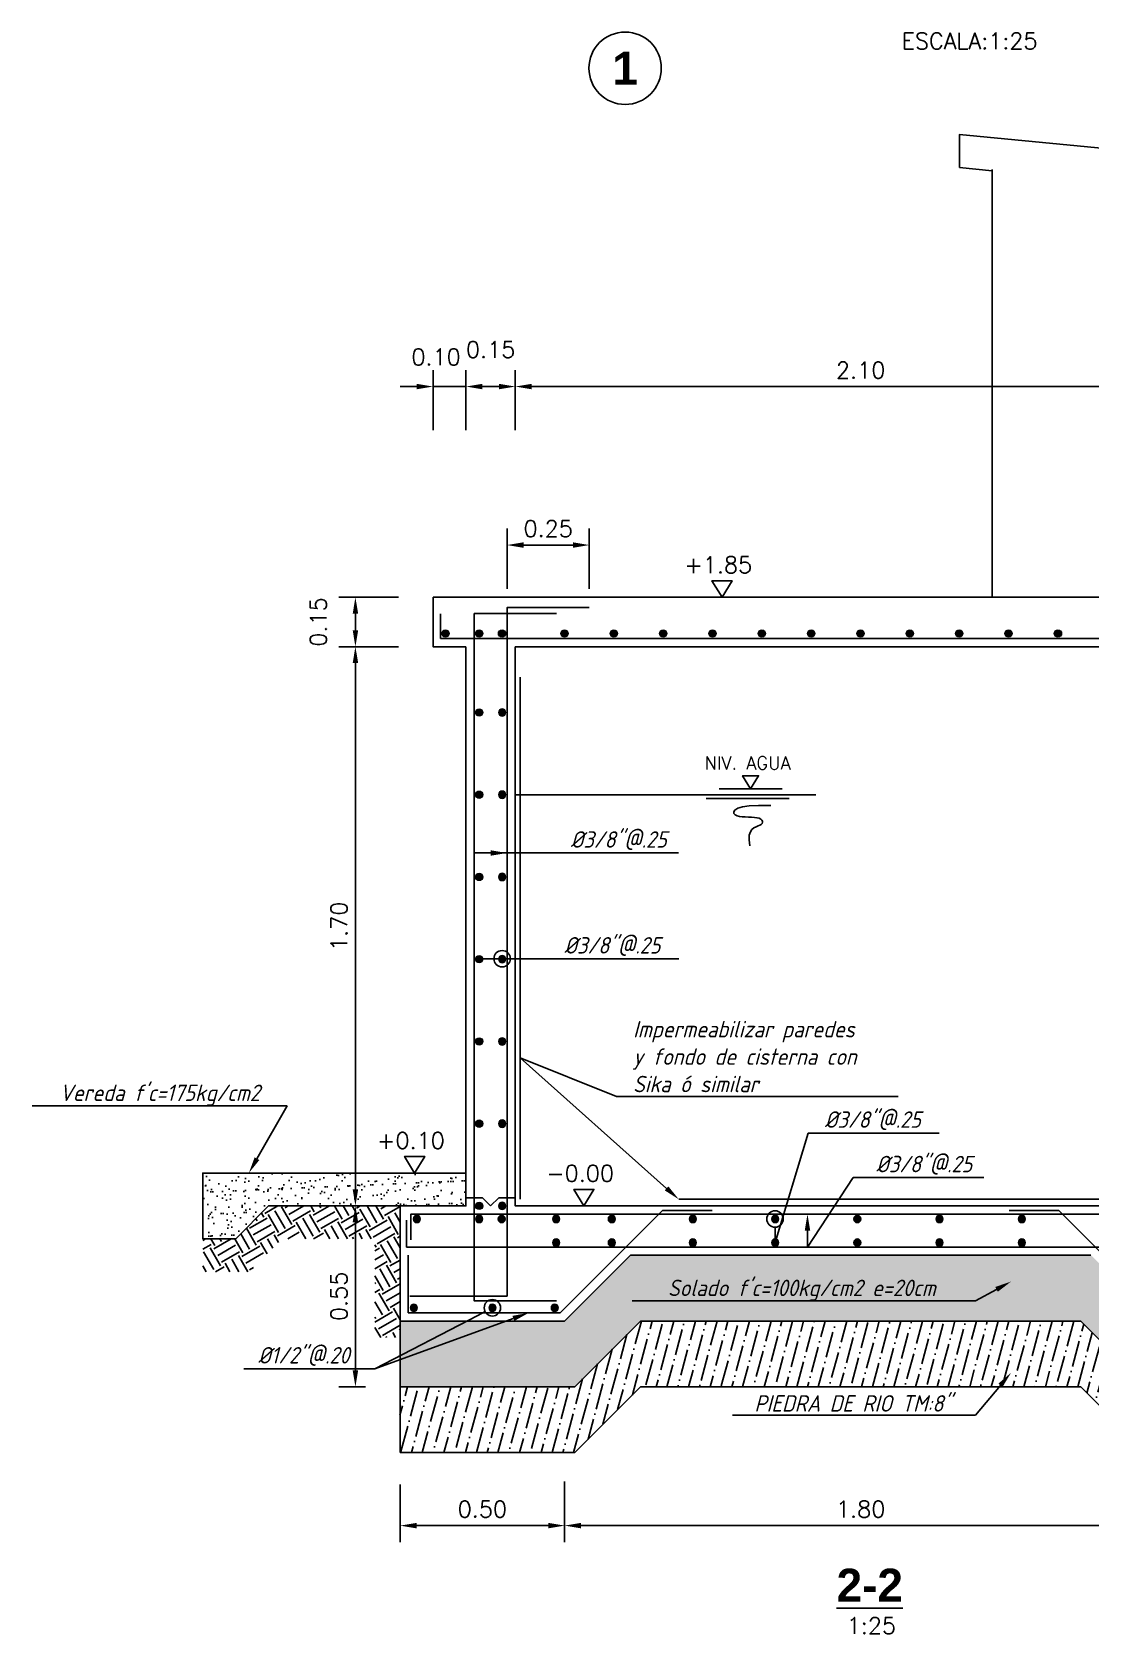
# Model space of a CAD drawing. Header units: metres. Extents: x -90 to 2507, y -28 to 972.
# Drawn here: x -86.397 to -83.178, y -12.937 to -8.067 of the extents above; entities that cross this region are included whole.
import ezdxf
from ezdxf import colors
from ezdxf.entities.mleader import LeaderData, LeaderLine
from ezdxf.enums import TextEntityAlignment as Align
from ezdxf.math import Vec2, Vec3

# ---------------------------------------------------------------- set-up
doc = ezdxf.new("R2010")
doc.units = ezdxf.units.M
doc.linetypes.add('CENTER', pattern=[50.8, 31.75, -6.35, 6.35, -6.35])
doc.linetypes.add('HIDDEN', pattern=[9.525, 6.35, -3.175])
for name, color, linetype in [('A-NIVELES', 7, 'Continuous'), ('A-PISO', 9, 'Continuous'), ('C-CASCO-01', 1, 'Continuous'), ('C-FIERRO-04', 4, 'Continuous'), ('G-achurado', 9, 'Continuous'), ('G-acotado', 8, 'Continuous'), ('G-ejes', 9, 'CENTER'), ('G-proyecciones', 2, 'HIDDEN'), ('G-textos-notas', 7, 'Continuous'), ('G-textos-titulos', 4, 'Continuous')]:
    doc.layers.add(name, color=color, linetype=linetype)
doc.layers.add('C - SECCIONES - CASCOS', color=10, linetype='Continuous', lineweight=15)
doc.layers.add('C - SECCIONES - REFUERZOS', color=8, linetype='Continuous', lineweight=20)
doc.styles.add('01COTAS', font='romans.shx')
doc.styles.add('100-TITULO', font='arialbd.ttf', dxfattribs={"height": 0.4})
doc.styles.add('25-NOTAS', font='romans.shx', dxfattribs={"height": 0.05})
doc.styles.add('25-TITULO', font='arialbd.ttf', dxfattribs={"height": 0.1})
doc.styles.add('PRISMA-TEXTOS-GENERALES', font='isocp.shx', dxfattribs={"oblique": 15})
doc.styles.add('ROMANS', font='romans.shx')
doc.dimstyles.new('DIM-25-PLANTA', dxfattribs={"dimscale": 0.025, "dimtxt": 2, "dimasz": 2, "dimexe": 2, "dimexo": 2, "dimgap": 1, "dimtad": 1, "dimzin": 1, "dimdsep": 46, "dimtxsty": '01COTAS', "dimcen": 25, "dimclrd": 256, "dimclre": 256, "dimclrt": 7, "dimadec": 0, "dimazin": 0, "dimtfac": 1, "dimtmove": 2, "dimatfit": 3, "dimfxl": 1, "dimtolj": 1, "dimtzin": 0, "dimarcsym": 0})
pattern_1 = [(82.5, (-5.412237, -3.704068), (-0.03517533, 0.032948178), [0, -0.038, 0, -0.0425, 0, -0.040625]), (52.5, (-5.41224, -3.70407), (-0.01860344, 0.081174493), [0, -0.0205, 0, -0.03425, 0, -0.013125]), (12.5, (-5.43398, -3.72581), (0.054950732, 0.05515081), [0, -0.0125, 0, -0.045, 0, -0.05875]), (2.5, (-5.43398, -3.72581), (0.037626054, 0.06865657), [0, -0.00625, 0, -0.0295, 0, -0.03375])]

# ---------------------------------------------------------------- blocks, each defined once
blk = doc.blocks.new('*D381')
at = {"layer": 'Defpoints', "color": 0, "transparency": 16777216}
for p in [(-85.4142, -11.6353), (-85.3337, -11.6353), (-85.3337, -12.1853)]:
    blk.add_point(p, dxfattribs=at)
at = {"layer": 'G-acotado', "lineweight": -2, "transparency": 16777216}
for p, q in [((-85.3837, -11.6353), (-85.4642, -11.6353)), ((-85.4142, -12.1353), (-85.4142, -11.6853)), ((-85.3837, -12.1853), (-85.4642, -12.1853))]:
    blk.add_line(p, q, dxfattribs=at)
at = {"layer": 'G-acotado', "transparency": 16777216}
for points in [[(-85.4225, -11.6853), (-85.4058, -11.6853), (-85.4142, -11.6353)], [(-85.4225, -12.1353), (-85.4058, -12.1353), (-85.4142, -12.1853)]]:
    blk.add_solid(points, dxfattribs=at)
at = {"layer": 'G-acotado', "color": 7, "transparency": 16777216, "insert": (-85.4642, -11.9103), "char_height": 0.05, "attachment_point": 5, "rotation": 90, "style": '01COTAS'}
blk.add_mtext('\\A1;0.55', dxfattribs=at)
blk = doc.blocks.new('*D382')
at = {"layer": 'Defpoints', "color": 0, "transparency": 16777216}
for p in [(-85.4142, -9.9353), (-85.2335, -9.9353), (-85.3337, -11.6353)]:
    blk.add_point(p, dxfattribs=at)
at = {"layer": 'G-acotado', "lineweight": -2, "transparency": 16777216}
for p, q in [((-85.2835, -9.9353), (-85.4642, -9.9353)), ((-85.4142, -11.5853), (-85.4142, -9.9853)), ((-85.3837, -11.6353), (-85.4642, -11.6353))]:
    blk.add_line(p, q, dxfattribs=at)
at = {"layer": 'G-acotado', "transparency": 16777216}
for points in [[(-85.4225, -9.9853), (-85.4058, -9.9853), (-85.4142, -9.9353)], [(-85.4225, -11.5853), (-85.4058, -11.5853), (-85.4142, -11.6353)]]:
    blk.add_solid(points, dxfattribs=at)
at = {"layer": 'G-acotado', "color": 7, "transparency": 16777216, "insert": (-85.4642, -10.7853), "char_height": 0.05, "attachment_point": 5, "rotation": 90, "style": '01COTAS'}
blk.add_mtext('\\A1;1.70', dxfattribs=at)
blk = doc.blocks.new('*D383')
at = {"layer": 'Defpoints', "color": 0, "transparency": 16777216}
for p in [(-85.4142, -9.7853), (-85.2335, -9.7853), (-85.2335, -9.9353)]:
    blk.add_point(p, dxfattribs=at)
at = {"layer": 'G-acotado', "lineweight": -2, "transparency": 16777216}
for p, q in [((-85.2835, -9.7853), (-85.4642, -9.7853)), ((-85.4142, -9.8853), (-85.4142, -9.8353)), ((-85.2835, -9.9353), (-85.4642, -9.9353))]:
    blk.add_line(p, q, dxfattribs=at)
at = {"layer": 'G-acotado', "transparency": 16777216}
for points in [[(-85.4225, -9.8353), (-85.4058, -9.8353), (-85.4142, -9.7853)], [(-85.4225, -9.8853), (-85.4058, -9.8853), (-85.4142, -9.9353)]]:
    blk.add_solid(points, dxfattribs=at)
at = {"layer": 'G-acotado', "color": 7, "transparency": 16777216, "insert": (-85.5267, -9.8603), "char_height": 0.05, "attachment_point": 5, "rotation": 90, "style": '01COTAS'}
blk.add_mtext('\\A1;0.15', dxfattribs=at)
blk = doc.blocks.new('PUNTO FIERRO')
at = {"layer": 'C - SECCIONES - REFUERZOS', "const_width": 0.0125}
blk.add_lwpolyline([(-0.00625, 0, 1), (0.00625, 0, 1)], format="xyb", close=True, dxfattribs=at)
at = {"layer": 'C - SECCIONES - REFUERZOS'}
blk.add_circle((0, 0), 0.0125, dxfattribs=at)
blk = doc.blocks.new('*D387')
at = {"layer": 'Defpoints', "color": 0, "transparency": 16777216}
for p in [(-84.7781, -12.4234), (-82.9781, -12.4234), (-82.9781, -12.6072)]:
    blk.add_point(p, dxfattribs=at)
at = {"layer": 'G-acotado', "lineweight": -2, "transparency": 16777216}
for p, q in [((-84.7781, -12.4734), (-84.7781, -12.6572)), ((-82.9781, -12.4734), (-82.9781, -12.6572)), ((-84.7281, -12.6072), (-83.0281, -12.6072))]:
    blk.add_line(p, q, dxfattribs=at)
at = {"layer": 'G-acotado', "transparency": 16777216}
for points in [[(-84.7281, -12.5989), (-84.7281, -12.6155), (-84.7781, -12.6072)], [(-83.0281, -12.5989), (-83.0281, -12.6155), (-82.9781, -12.6072)]]:
    blk.add_solid(points, dxfattribs=at)
at = {"layer": 'G-acotado', "color": 7, "transparency": 16777216, "insert": (-83.8781, -12.5572), "char_height": 0.05, "attachment_point": 5, "style": '01COTAS'}
blk.add_mtext('\\A1;1.80', dxfattribs=at)
blk = doc.blocks.new('_DotBlank')
at = {"color": 0, "linetype": 'ByBlock', "lineweight": -2}
blk.add_line((-0.5, 0), (-1, 0), dxfattribs=at)
blk.add_circle((0, 0), 0.5, dxfattribs=at)
blk = doc.blocks.new('*D388')
at = {"layer": 'Defpoints', "color": 0, "transparency": 16777216}
for p in [(-84.7031, -9.6264), (-84.9531, -9.8091), (-84.7031, -9.8091)]:
    blk.add_point(p, dxfattribs=at)
at = {"layer": 'G-acotado', "lineweight": -2, "transparency": 16777216}
for p, q in [((-84.9531, -9.7591), (-84.9531, -9.5764)), ((-84.7031, -9.7591), (-84.7031, -9.5764)), ((-84.9031, -9.6264), (-84.7531, -9.6264))]:
    blk.add_line(p, q, dxfattribs=at)
at = {"layer": 'G-acotado', "transparency": 16777216}
for points in [[(-84.9031, -9.6181), (-84.9031, -9.6348), (-84.9531, -9.6264)], [(-84.7531, -9.6181), (-84.7531, -9.6348), (-84.7031, -9.6264)]]:
    blk.add_solid(points, dxfattribs=at)
at = {"layer": 'G-acotado', "color": 7, "transparency": 16777216, "insert": (-84.8281, -9.5764), "char_height": 0.05, "attachment_point": 5, "style": '01COTAS'}
blk.add_mtext('\\A1;0.25', dxfattribs=at)
blk = doc.blocks.new('*D389')
at = {"layer": 'Defpoints', "color": 0, "transparency": 16777216}
for p in [(-82.8281, -9.1446), (-84.9281, -9.3273), (-82.8281, -9.3273)]:
    blk.add_point(p, dxfattribs=at)
at = {"layer": 'G-acotado', "lineweight": -2, "transparency": 16777216}
for p, q in [((-84.9281, -9.2773), (-84.9281, -9.0946)), ((-82.8281, -9.2773), (-82.8281, -9.0946)), ((-84.8781, -9.1446), (-82.8781, -9.1446))]:
    blk.add_line(p, q, dxfattribs=at)
at = {"layer": 'G-acotado', "transparency": 16777216}
for points in [[(-84.8781, -9.1363), (-84.8781, -9.1529), (-84.9281, -9.1446)], [(-82.8781, -9.1363), (-82.8781, -9.1529), (-82.8281, -9.1446)]]:
    blk.add_solid(points, dxfattribs=at)
at = {"layer": 'G-acotado', "color": 7, "transparency": 16777216, "insert": (-83.8781, -9.0946), "char_height": 0.05, "attachment_point": 5, "style": '01COTAS'}
blk.add_mtext('\\A1;2.10', dxfattribs=at)
blk = doc.blocks.new('*D390')
at = {"layer": 'Defpoints', "color": 0, "transparency": 16777216}
for p in [(-84.9281, -9.1446), (-85.0781, -9.3273), (-84.9281, -9.3273)]:
    blk.add_point(p, dxfattribs=at)
at = {"layer": 'G-acotado', "lineweight": -2, "transparency": 16777216}
for p, q in [((-85.0781, -9.2773), (-85.0781, -9.0946)), ((-84.9281, -9.2773), (-84.9281, -9.0946)), ((-85.0281, -9.1446), (-84.9781, -9.1446))]:
    blk.add_line(p, q, dxfattribs=at)
at = {"layer": 'G-acotado', "transparency": 16777216}
for points in [[(-85.0281, -9.1363), (-85.0281, -9.1529), (-85.0781, -9.1446)], [(-84.9781, -9.1363), (-84.9781, -9.1529), (-84.9281, -9.1446)]]:
    blk.add_solid(points, dxfattribs=at)
at = {"layer": 'G-acotado', "color": 7, "transparency": 16777216, "insert": (-85.0031, -9.0321), "char_height": 0.05, "attachment_point": 5, "style": '01COTAS'}
blk.add_mtext('\\A1;0.15', dxfattribs=at)
blk = doc.blocks.new('*D391')
at = {"layer": 'Defpoints', "color": 0, "transparency": 16777216}
for p in [(-85.0781, -9.1446), (-85.1781, -9.3273), (-85.0781, -9.3273)]:
    blk.add_point(p, dxfattribs=at)
at = {"layer": 'G-acotado', "lineweight": -2, "transparency": 16777216}
for p, q in [((-85.1781, -9.2773), (-85.1781, -9.0946)), ((-85.0781, -9.2773), (-85.0781, -9.0946)), ((-85.2281, -9.1446), (-85.2781, -9.1446)), ((-85.1781, -9.1446), (-85.0781, -9.1446)), ((-85.0281, -9.1446), (-84.9781, -9.1446))]:
    blk.add_line(p, q, dxfattribs=at)
at = {"layer": 'G-acotado', "transparency": 16777216}
for points in [[(-85.2281, -9.1363), (-85.2281, -9.1529), (-85.1781, -9.1446)], [(-85.0281, -9.1363), (-85.0281, -9.1529), (-85.0781, -9.1446)]]:
    blk.add_solid(points, dxfattribs=at)
at = {"layer": 'G-acotado', "color": 7, "transparency": 16777216, "insert": (-85.169, -9.0548), "char_height": 0.05, "attachment_point": 5, "style": '01COTAS'}
blk.add_mtext('\\A1;0.10', dxfattribs=at)
blk = doc.blocks.new('ARTIGAL EST E01E35 160414 MUROS REVISADOS$0$PUNTO FIERRO')
at = {"layer": 'C - SECCIONES - REFUERZOS', "const_width": 0.0125}
blk.add_lwpolyline([(-0.00625, 0, 1), (0.00625, 0, 1)], format="xyb", close=True, dxfattribs=at)
at = {"layer": 'C - SECCIONES - REFUERZOS'}
blk.add_circle((0, 0), 0.0125, dxfattribs=at)
blk = doc.blocks.new('REFUERZO')
at = {"layer": 'C - SECCIONES - REFUERZOS'}
blk.add_circle((-120.1774, -135.1279), 0.0112, dxfattribs=at)
at = {"layer": 'C - SECCIONES - REFUERZOS', "xscale": 0.900000000372529, "yscale": 0.900000000372529, "zscale": 0.900000000372529, "rotation": 180}
blk.add_blockref('ARTIGAL EST E01E35 160414 MUROS REVISADOS$0$PUNTO FIERRO', (-120.1774, -135.1279), dxfattribs=at)
blk = doc.blocks.new('*D396')
at = {"layer": 'Defpoints', "color": 0, "transparency": 16777216}
for p in [(-85.2783, -12.4326), (-84.7781, -12.4234), (-84.7781, -12.6072)]:
    blk.add_point(p, dxfattribs=at)
at = {"layer": 'G-acotado', "lineweight": -2, "transparency": 16777216}
for p, q in [((-85.2783, -12.4826), (-85.2783, -12.6572)), ((-84.7781, -12.4734), (-84.7781, -12.6572)), ((-85.2283, -12.6072), (-84.8281, -12.6072))]:
    blk.add_line(p, q, dxfattribs=at)
at = {"layer": 'G-acotado', "transparency": 16777216}
for points in [[(-85.2283, -12.5989), (-85.2283, -12.6155), (-85.2783, -12.6072)], [(-84.8281, -12.5989), (-84.8281, -12.6155), (-84.7781, -12.6072)]]:
    blk.add_solid(points, dxfattribs=at)
at = {"layer": 'G-acotado', "color": 7, "transparency": 16777216, "insert": (-85.0282, -12.5572), "char_height": 0.05, "attachment_point": 5, "style": '01COTAS'}
blk.add_mtext('\\A1;0.50', dxfattribs=at)
blk = doc.blocks.new('NIVEL-CORTE')
at = {"color": 1}
blk.add_line((-4.79, 0), (4.79, 0), dxfattribs=at)
blk.add_lwpolyline([(0, 0), (-1.22, 2.01), (1.22, 2.01), (0, 0)])
at = {"style": 'ROMANS'}
blk.add_attdef('+1.50', text='', height=2, dxfattribs=at).set_placement((-0.45, 2.95), align=Align.CENTER)
blk = doc.blocks.new('eje-horizontal')
at = {"linetype": 'Continuous'}
blk.add_circle((0, 4.4), 4.4, dxfattribs=at)
at = {"layer": 'G-textos-titulos', "style": '100-TITULO'}
blk.add_attdef('EJE', text='', height=4, dxfattribs=at).set_placement((0, 4.4), align=Align.MIDDLE)

msp = doc.modelspace()

# ---------------------------------------------------------------- hatches: boundary and pattern name
at = {"layer": 'G-achurado'}
h = msp.add_hatch(dxfattribs=at)
h.set_pattern_fill('AR-SAND', color=256, scale=0.025, angle=45)
h.set_pattern_definition(pattern_1)
h.paths.add_polyline_path([(-85.0781, -11.5353), (-85.8781, -11.5353), (-85.8781, -11.7353), (-85.7781, -11.7353), (-85.6781, -11.6353), (-85.0781, -11.6353)])
h = msp.add_hatch(dxfattribs=at)
h.set_pattern_fill('EARTH', color=256, scale=0.25, angle=30)
h.set_pattern_definition([(30, (-5.41224, -3.70407), (0.02287659, 0.08537659), [0.0625, -0.0625]), (30, (-5.423956, -3.68377), (0.02287659, 0.08537659), [0.0625, -0.0625]), (30, (-5.435675, -3.66347), (0.02287659, 0.08537659), [0.0625, -0.0625]), (120, (-5.432815, -3.6528), (-0.08537659, 0.02287659), [0.0625, -0.0625]), (120, (-5.41252, -3.64108), (-0.08537659, 0.02287659), [0.0625, -0.0625]), (120, (-5.39222, -3.629363), (-0.08537659, 0.02287659), [0.0625, -0.0625])])
h.paths.add_polyline_path([(-85.2783, -12.0353), (-85.2783, -11.7032), (-85.2783, -11.6353), (-85.6779, -11.6353), (-85.7779, -11.7353), (-85.8779, -11.7353), (-85.8779, -11.8353), (-85.7365, -11.8353), (-85.6365, -11.7353), (-85.3553, -11.7353), (-85.3549, -12.0353)])
h = msp.add_hatch(dxfattribs=at)
h.set_pattern_fill('AR-SAND', color=256, scale=0.025, angle=45)
h.set_pattern_definition(pattern_1)
h.paths.add_polyline_path([(-82.4779, -11.9853), (-82.978, -11.9853), (-83.178, -11.7853), (-84.5782, -11.7853), (-84.7781, -11.9853), (-85.2783, -11.9853), (-85.2783, -12.1853), (-84.7472, -12.1853), (-84.5473, -11.9853), (-83.2089, -11.9853), (-83.009, -12.1853), (-82.4779, -12.1853)])
h = msp.add_hatch(dxfattribs=at)
h.set_pattern_fill('ANSI36', color=256, scale=0.01, angle=30)
h.set_pattern_definition([(75, (-0.000917, -0.2), (-0.016287512, 0.061886758), [0.079375, -0.015875, 0, -0.015875])])
h.paths.add_polyline_path([(-83.4557, -11.9853), (-84.5482, -11.9853), (-84.7481, -12.1853), (-85.2783, -12.1853), (-85.2792, -12.3024), (-85.2792, -12.3853), (-84.7481, -12.3853), (-84.5482, -12.1853), (-83.5017, -12.1853)])
h.paths.add_polyline_path([(-83.2098, -11.9853), (-83.4557, -11.9853), (-83.5017, -12.1853), (-83.2098, -12.1853), (-83.0099, -12.3853), (-82.4788, -12.3853), (-82.4788, -12.3305), (-82.6942, -12.3305), (-82.7288, -12.1853), (-83.0099, -12.1853)])
h.paths.add_polyline_path([(-82.4779, -12.1853), (-82.7101, -12.1853), (-82.6942, -12.3305), (-82.4788, -12.3305)])
h.paths.add_polyline_path([(-82.7101, -12.1853), (-82.7288, -12.1853), (-82.6942, -12.3305)], flags=17)

# ---------------------------------------------------------------- linework, layer by layer
at = {"layer": 'A-PISO'}
for p, q in [((-84.9281, -10.3853), (-84.2728, -10.3853)), ((-84.0146, -10.3853), (-84.432, -10.3853)), ((-84.0957, -10.3969), (-84.348, -10.3969))]:
    msp.add_line(p, q, dxfattribs=at)
msp.add_lwpolyline([(-84.1511, -10.4186), (-84.1883, -10.4177), (-84.2169, -10.4191), (-84.2378, -10.4222), (-84.252, -10.4267), (-84.2603, -10.4318), (-84.2638, -10.4372), (-84.2633, -10.4423), (-84.2597, -10.4465), (-84.254, -10.4495), (-84.2467, -10.4514), (-84.2382, -10.4525), (-84.2289, -10.453), (-84.2193, -10.4532), (-84.2099, -10.4535), (-84.201, -10.4541), (-84.1933, -10.4552), (-84.1869, -10.457), (-84.1821, -10.4595), (-84.1787, -10.4624), (-84.1769, -10.4657), (-84.1765, -10.4691), (-84.1776, -10.4724), (-84.1802, -10.4754), (-84.1843, -10.4781), (-84.1898, -10.4803), (-84.196, -10.4826), (-84.2025, -10.4859), (-84.2085, -10.4907), (-84.2135, -10.4978), (-84.2167, -10.5081), (-84.2175, -10.5221), (-84.2153, -10.5407)], dxfattribs=at)
at = {"layer": 'C - SECCIONES - CASCOS'}
msp.add_line((-83.178, -11.7853), (-84.5782, -11.7853), dxfattribs=at)
at = {"layer": 'C-CASCO-01'}
for p, q in [((-85.1781, -9.7853), (-82.5781, -9.7853)), ((-85.0781, -9.9353), (-85.0781, -11.6353)), ((-82.8281, -9.9353), (-84.9281, -9.9353)), ((-85.2783, -11.6353), (-85.2783, -11.9853)), ((-85.2783, -11.6353), (-85.0781, -11.6353)), ((-84.5782, -11.7853), (-84.7781, -11.9853)), ((-83.178, -11.7853), (-84.5782, -11.7853)), ((-84.7781, -11.9853), (-85.2783, -11.9853)), ((-85.2783, -11.9853), (-85.2783, -12.0353)), ((-85.2783, -11.9853), (-85.2783, -12.3853))]:
    msp.add_line(p, q, dxfattribs=at)
for points in [[(-83.5781, -8.4788), (-83.5781, -8.4788), (-83.5781, -8.3785), (-82.5781, -8.475), (-82.5796, -8.5725)], [(-83.4781, -8.4892), (-83.5781, -8.4788)], [(-83.4781, -8.485), (-83.4781, -9.7853)], [(-85.0781, -9.9353), (-85.1781, -9.9353), (-85.1781, -9.7853), (-85.1781, -9.7853)], [(-82.8281, -9.9553), (-82.8281, -9.9553), (-82.8281, -11.6353), (-84.9281, -11.6353), (-84.9281, -9.9353)], [(-84.5782, -11.7853), (-84.7781, -11.9853), (-85.2783, -11.9853)], [(-85.2783, -12.1853), (-84.7472, -12.1853), (-84.5473, -11.9853), (-83.2089, -11.9853), (-83.009, -12.1853), (-82.4779, -12.1853)], [(-85.2783, -12.3853), (-84.7472, -12.3853), (-84.5473, -12.1853), (-83.2089, -12.1853), (-83.009, -12.3853), (-82.4779, -12.3853)]]:
    msp.add_lwpolyline(points, dxfattribs=at)
msp.add_lwpolyline([(-85.0781, -11.5353), (-85.8781, -11.5353), (-85.8781, -11.7353), (-85.7781, -11.7353), (-85.6781, -11.6353), (-85.0781, -11.6353)], close=True, dxfattribs=at)
at = {"layer": 'C-FIERRO-04'}
for p, q in [((-85.1551, -9.8353), (-85.1551, -9.9103)), ((-85.0531, -9.8341), (-84.8031, -9.8341)), ((-85.1551, -9.9103), (-82.6011, -9.9103)), ((-85.2543, -11.9603), (-85.2543, -11.7854)), ((-84.7915, -11.9603), (-85.2543, -11.9603))]:
    msp.add_line(p, q, dxfattribs=at)
for points in [[(-85.249, -11.9092), (-84.9531, -11.9092), (-84.9531, -9.8167), (-84.7031, -9.8167)], [(-85.0531, -9.8341), (-85.0531, -11.9239), (-84.8031, -11.9239)], [(-82.5328, -11.6786), (-82.5328, -11.7603), (-85.2588, -11.7603), (-85.2588, -11.6786)], [(-82.5019, -11.7387), (-82.5019, -11.6603), (-85.2455, -11.6603), (-85.2455, -11.7387)], [(-84.3297, -11.6492), (-84.4804, -11.6492), (-84.7915, -11.9603)], [(-83.4265, -11.6492), (-83.2758, -11.6492), (-82.9647, -11.9603), (-82.5019, -11.9603), (-82.5019, -11.7854)]]:
    msp.add_lwpolyline(points, dxfattribs=at)
at = {"layer": 'G-proyecciones', "linetype": 'HIDDEN', "ltscale": 0.25}
for points in [[(-82.8431, -9.9553), (-82.8431, -9.9553), (-82.8431, -11.6153), (-84.9131, -11.6153), (-84.9131, -9.9353)], [(-85.0781, -11.6103), (-85.0281, -11.6103), (-85.0031, -11.6353), (-85.0031, -11.6353), (-84.9781, -11.6103), (-84.9281, -11.6103)]]:
    msp.add_lwpolyline(points, dxfattribs=at)

# ---------------------------------------------------------------- block references
at = {"layer": 'A-NIVELES'}
for p, xscale, yscale, zscale, values in [((-84.2996, -9.7853), 0.025, 0.025, 0.025, {'+1.50': '+1.85'}), ((-84.2129, -10.3678), 0.02, 0.02, 0.02, {'+1.50': 'NIV. AGUA'}), ((-85.2341, -11.5353), 0.025, 0.025, 0.025, {'+1.50': '+0.10'}), ((-84.7196, -11.6353), 0.025, 0.025, 0.025, {'+1.50': '-0.00'})]:
    msp.add_blockref('NIVEL-CORTE', p, dxfattribs=dict(at, xscale=xscale, yscale=yscale, zscale=zscale)).add_auto_attribs(values)
at = {"layer": 'C - SECCIONES - REFUERZOS', "yscale": 0.900000000372529, "zscale": 0.900000000372529}
for p, xscale, rotation in [((-85.1405, -9.8953), 0.900000000372529, 90.00000000000001), ((-85.0381, -9.8953), 0.900000000372529, 90.00000000000001), ((-84.9684, -9.8953), 0.900000000372529, 90.00000000000001), ((-84.7784, -9.8953), 0.900000000372529, 90.00000000000001), ((-84.6284, -9.8953), 0.900000000372529, 90.00000000000001), ((-84.4784, -9.8953), 0.900000000372529, 90.00000000000001), ((-84.3284, -9.8953), 0.900000000372529, 90.00000000000001), ((-84.1784, -9.8953), 0.900000000372529, 90.00000000000001), ((-84.0284, -9.8953), 0.900000000372529, 90.00000000000001), ((-83.8784, -9.8953), 0.900000000372529, 90.00000000000001), ((-83.7284, -9.8953), 0.900000000372529, 90.00000000000001), ((-83.5784, -9.8953), 0.900000000372529, 90.00000000000001), ((-83.4284, -9.8953), 0.900000000372529, 90.00000000000001), ((-83.2784, -9.8953), 0.900000000372529, 90.00000000000001), ((-85.0381, -10.1353), 0.900000000372529, 90.00000000000001), ((-84.9681, -10.1353), -0.900000000372529, 270), ((-85.0381, -10.3853), 0.900000000372529, 90.00000000000001), ((-84.9681, -10.3853), -0.900000000372529, 270), ((-85.0381, -10.6353), 0.900000000372529, 90.00000000000001), ((-84.9681, -10.6353), -0.900000000372529, 270), ((-85.0381, -10.8853), 0.900000000372529, 90.00000000000001), ((-84.9681, -10.8853), -0.900000000372529, 270), ((-85.0381, -11.1353), 0.900000000372529, 90.00000000000001), ((-84.9681, -11.1353), -0.900000000372529, 270), ((-85.0381, -11.3853), 0.900000000372529, 90.00000000000001), ((-84.9681, -11.3853), -0.900000000372529, 270), ((-85.0381, -11.6353), 0.900000000372529, 90.00000000000001), ((-84.9681, -11.6353), -0.900000000372529, 270)]:
    msp.add_blockref('PUNTO FIERRO', p, dxfattribs=dict(at, xscale=xscale, rotation=rotation))
at = {"layer": 'C - SECCIONES - REFUERZOS', "xscale": -1}
for p in [(-205.4051, 123.4529), (-205.2152, 123.4529), (-205.147, 123.4529), (-204.9813, 123.4529), (-204.8123, 123.4529), (-204.5657, 123.4529), (-204.3157, 123.4529), (-204.0657, 123.4529), (-203.8157, 123.4529), (-203.5657, 123.4529), (-204.9813, 123.381), (-204.8123, 123.381), (-204.5657, 123.381), (-204.3157, 123.381), (-204.0657, 123.381), (-203.8157, 123.381), (-203.5657, 123.381), (-205.4141, 123.1828), (-205.175, 123.1828), (-204.9856, 123.1828)]:
    msp.add_blockref('REFUERZO', p, dxfattribs=at)
at = {"layer": 'G-ejes'}
ref = msp.add_blockref('eje-horizontal', (-84.5942, -8.0669), dxfattribs=dict(at, xscale=-0.02500000000009095, yscale=0.02500000000009095, zscale=0.02500000000009095, rotation=180))
ref.add_attrib('EJE', '1', dxfattribs={"layer": '0', "color": 4, "height": 0.1, "style": '100-TITULO'}).set_placement((-84.5942, -8.1769), align=Align.MIDDLE)

# ---------------------------------------------------------------- texts
at = {"layer": 'G-textos-notas', "style": '25-NOTAS'}
msp.add_text('ESCALA:1:25', height=0.05, dxfattribs=at).set_placement((-83.7539, -8.1188))
msp.add_text('1:25', height=0.05, dxfattribs=at).set_placement((-83.8456, -12.9115), align=Align.MIDDLE_CENTER)
at = {"layer": 'G-textos-titulos', "insert": (-83.8504, -12.7881, 0), "char_height": 0.1, "attachment_point": 5, "style": '25-TITULO'}
msp.add_mtext('{\\L2-2}', dxfattribs=at)

# ---------------------------------------------------------------- dimensions: what is measured, and where the dimension line sits
at = {"layer": 'G-acotado'}
for base, p1, p2, picture, middle in [((-84.9281, -9.1446), (-85.0781, -9.3273), (-84.9281, -9.3273), '*D390', (-85.0031, -9.0321)), ((-82.8281, -9.1446), (-84.9281, -9.3273), (-82.8281, -9.3273), '*D389', (-83.8781, -9.0946)), ((-84.7031, -9.6264), (-84.9531, -9.8091), (-84.7031, -9.8091), '*D388', (-84.8281, -9.5764)), ((-84.7781, -12.6072), (-85.2783, -12.4326), (-84.7781, -12.4234), '*D396', (-85.0282, -12.5572)), ((-82.9781, -12.6072), (-84.7781, -12.4234), (-82.9781, -12.4234), '*D387', (-83.8781, -12.5572))]:
    dim = msp.add_linear_dim(base=base, p1=p1, p2=p2, dimstyle='DIM-25-PLANTA', dxfattribs=at)
    dim.commit()
    dim.dimension.update_dxf_attribs({"geometry": picture, "text_midpoint": middle})
dim = msp.add_linear_dim(base=(-85.0781, -9.1446), p1=(-85.1781, -9.3273), p2=(-85.0781, -9.3273), dimstyle='DIM-25-PLANTA', dxfattribs=at)
dim.commit()
dim.dimension.update_dxf_attribs({"geometry": '*D391', "text_midpoint": (-85.169, -9.0548), "dimtype": 160})
for base, p1, p2, picture, middle in [((-85.4142, -9.7853), (-85.2335, -9.9353), (-85.2335, -9.7853), '*D383', (-85.5267, -9.8603)), ((-85.4142, -9.9353), (-85.3337, -11.6353), (-85.2335, -9.9353), '*D382', (-85.4642, -10.7853)), ((-85.4142, -11.6353), (-85.3337, -12.1853), (-85.3337, -11.6353), '*D381', (-85.4642, -11.9103))]:
    dim = msp.add_linear_dim(base=base, p1=p1, p2=p2, angle=90, dimstyle='DIM-25-PLANTA', dxfattribs=at)
    dim.commit()
    dim.dimension.update_dxf_attribs({"geometry": picture, "text_midpoint": middle})

# ---------------------------------------------------------------- leaders
ml = msp.add_multileader_mtext('Standard', dxfattribs=at)
ml.set_content('\\A1;{\\C1;%%C3/8"@.25}', color=256, style='PRISMA-TEXTOS-GENERALES')
ml.set_leader_properties(color=256, linetype='ByLayer', lineweight=-1)
ml.build(insert=Vec2(0, 0))
ml.multileader.update_dxf_attribs({"text_left_attachment_type": 5, "text_right_attachment_type": 5, "dogleg_length": 0.05, "arrow_head_size": 0.05})
ctx = ml.context
ctx.base_point, ctx.char_height, ctx.arrow_head_size, ctx.landing_gap_size, ctx.plane_origin = Vec3(-84.8134, -10.5625), 0.05, 0.05, 0.0333, Vec3(-84.9695, -10.6435)
ctx.left_attachment, ctx.right_attachment, ctx.text_align_type = 5, 5, 2
notes = []
notes.append((ctx, [(0, (1, 1, 0), (-84.83, -10.5625), (1, 0), 0.0167, [(1, [(-84.9531, -10.5625), (-85.0531, -10.5625)], 0, [])])]))
ctx.mtext.insert, ctx.mtext.alignment, ctx.mtext.flow_direction = Vec3(-84.4675, -10.4964), 3, 5
ml = msp.add_multileader_mtext('Standard', dxfattribs=at)
ml.set_content('\\A1;{\\C1;%%C3/8"@.25}', color=256, style='PRISMA-TEXTOS-GENERALES')
ml.set_leader_properties(color=256, linetype='ByLayer', lineweight=-1)
ml.set_arrow_properties(name='DOTBLANK')
ml.build(insert=Vec2(0, 0))
ml.multileader.update_dxf_attribs({"text_left_attachment_type": 5, "text_right_attachment_type": 5, "dogleg_length": 0.05, "arrow_head_size": 0.05})
ctx = ml.context
ctx.base_point, ctx.char_height, ctx.arrow_head_size, ctx.landing_gap_size, ctx.plane_origin = Vec3(-84.8125, -10.8843), 0.05, 0.05, 0.0333, Vec3(-84.9687, -11.5113)
ctx.left_attachment, ctx.right_attachment = 5, 5
notes.append((ctx, [(0, (1, 1, 0), (-84.8292, -10.8843), (1, 0), 0.0167, [(1, [(-84.9681, -10.8839), (-85.0372, -10.8843)], 0, [])])]))
ctx.mtext.insert, ctx.mtext.flow_direction = Vec3(-84.7792, -10.8182), 5
ml = msp.add_multileader_mtext('Standard', dxfattribs=at)
ml.set_content('{\\C1;Impermeabilizar paredes\\Py fondo de cisterna con\\PSika ó similar}', color=256, style='PRISMA-TEXTOS-GENERALES')
ml.set_leader_properties(color=256, linetype='ByLayer', lineweight=-1)
ml.build(insert=Vec2(0, 0))
ml.multileader.update_dxf_attribs({"text_left_attachment_type": 5, "text_right_attachment_type": 5, "dogleg_length": 0.0167, "arrow_head_size": 0.05})
ctx = ml.context
ctx.base_point, ctx.char_height, ctx.arrow_head_size, ctx.landing_gap_size, ctx.plane_origin = Vec3(-84.6033, -11.3023), 0.05, 0.05, 0.0333, Vec3(-84.6532, -12.7813)
ctx.left_attachment, ctx.right_attachment = 5, 5
notes.append((ctx, [(0, (1, 1, 0), (-84.62, -11.3023), (1, 0), 0.0167, [(1, [(-84.431, -11.6153), (-84.9131, -11.1853)], 0, [])])]))
ctx.mtext.insert, ctx.mtext.flow_direction = Vec3(-84.57, -11.0731), 5
ml = msp.add_multileader_mtext('Standard', dxfattribs=at)
ml.set_content("\\A1;{\\C1;Vereda f'c=175kg/cm2 }", color=256, style='PRISMA-TEXTOS-GENERALES')
ml.set_leader_properties(color=256, linetype='ByLayer', lineweight=-1)
ml.build(insert=Vec2(0, 0))
ml.multileader.update_dxf_attribs({"text_left_attachment_type": 5, "text_right_attachment_type": 5, "dogleg_length": 0.0167, "arrow_head_size": 0.05})
ctx = ml.context
ctx.base_point, ctx.char_height, ctx.arrow_head_size, ctx.landing_gap_size, ctx.plane_origin = Vec3(-86.347, -11.3308), 0.05, 0.05, 0.0333, Vec3(-85.7641, -10.0524)
ctx.left_attachment, ctx.right_attachment = 5, 5
notes.append((ctx, [(0, (1, 1, 0), (-85.6216, -11.3308), (-1, 0), 0.0167, [(0, [(-85.7382, -11.5353)], 0, [])])]))
ctx.mtext.insert, ctx.mtext.flow_direction = Vec3(-86.3137, -11.2665), 5
ml = msp.add_multileader_mtext('Standard', dxfattribs=at)
ml.set_content('{\\C1;%%C3/8"@.25}', color=256, style='PRISMA-TEXTOS-GENERALES')
ml.set_leader_properties(color=256, linetype='ByLayer', lineweight=-1)
ml.set_arrow_properties(name='DOTBLANK')
ml.build(insert=Vec2(0, 0))
ml.multileader.update_dxf_attribs({"text_left_attachment_type": 5, "text_right_attachment_type": 5, "dogleg_length": 0.0167, "arrow_head_size": 0.05})
ctx = ml.context
ctx.base_point, ctx.char_height, ctx.arrow_head_size, ctx.landing_gap_size, ctx.plane_origin = Vec3(-84.0207, -11.4139), 0.05, 0.05, 0.0333, Vec3(-84.3607, -12.8611)
ctx.left_attachment, ctx.right_attachment = 5, 5
notes.append((ctx, [(0, (1, 1, 0), (-84.0374, -11.4139), (1, 0), 0.0167, [(1, [(-84.1385, -11.6751), (-84.1385, -11.747)], 0, [])])]))
ctx.mtext.insert, ctx.mtext.flow_direction = Vec3(-83.9874, -11.3478), 5
ml = msp.add_multileader_mtext('Standard', dxfattribs=at)
ml.set_content('{\\C1;%%C3/8"@.25}', color=256, style='PRISMA-TEXTOS-GENERALES')
ml.set_leader_properties(color=256, linetype='ByLayer', lineweight=-1)
ml.build(insert=Vec2(0, 0))
ml.multileader.update_dxf_attribs({"text_left_attachment_type": 5, "text_right_attachment_type": 5, "dogleg_length": 0.0167, "arrow_head_size": 0.05})
ctx = ml.context
ctx.base_point, ctx.char_height, ctx.arrow_head_size, ctx.landing_gap_size, ctx.plane_origin = Vec3(-83.8848, -11.5492), 0.05, 0.05, 0.0333, Vec3(-84.162, -12.8611)
ctx.left_attachment, ctx.right_attachment, ctx.text_align_type = 5, 5, 2
notes.append((ctx, [(0, (1, 1, 0), (-83.9014, -11.5492), (1, 0), 0.0167, [(1, [(-84.0398, -11.6601), (-84.0398, -11.7603)], 0, [])])]))
ctx.mtext.insert, ctx.mtext.alignment, ctx.mtext.flow_direction = Vec3(-83.5389, -11.4831), 3, 5
ml = msp.add_multileader_mtext('Standard', dxfattribs=at)
ml.set_content("\\A1;{\\C1;Solado f'c=100kg/cm2 e=20cm}", color=256, style='PRISMA-TEXTOS-GENERALES')
ml.set_leader_properties(color=256, linetype='ByLayer', lineweight=-1)
ml.build(insert=Vec2(0, 0))
ml.multileader.update_dxf_attribs({"text_right_attachment_type": 5, "dogleg_length": 0.3081, "arrow_head_size": 0.05})
ctx = ml.context
ctx.base_point, ctx.char_height, ctx.arrow_head_size, ctx.landing_gap_size, ctx.plane_origin = Vec3(-84.4973, -11.8916), 0.05, 0.05, 0.0333, Vec3(-83.497, -13.3981)
ctx.right_attachment = 5
notes.append((ctx, [(0, (1, 1, 0), (-83.529, -11.9238), (-1, 0), 0.0318, [(0, [(-83.4211, -11.8652)], 0, [])])]))
ctx.mtext.insert, ctx.mtext.flow_direction = Vec3(-84.464, -11.8595), 5
ml = msp.add_multileader_mtext('Standard', dxfattribs=at)
ml.set_content('{\\C1; }', color=256, style='PRISMA-TEXTOS-GENERALES')
ml.set_leader_properties(color=256, linetype='ByLayer', lineweight=-1)
ml.set_arrow_properties(name='DOTBLANK')
ml.build(insert=Vec2(0, 0))
ml.multileader.update_dxf_attribs({"text_left_attachment_type": 5, "text_right_attachment_type": 5, "dogleg_length": 0.0167, "arrow_head_size": 0.05})
ctx = ml.context
ctx.base_point, ctx.char_height, ctx.arrow_head_size, ctx.landing_gap_size, ctx.plane_origin = Vec3(-85.459, -12.1305), 0.05, 0.05, 0.0333, Vec3(-85.1914, -13.4929)
ctx.left_attachment, ctx.right_attachment = 5, 5
notes.append((ctx, [(0, (1, 1, 0), (-85.3556, -12.1305), (-1, 0), 0.0167, [(0, [(-84.9977, -11.9451)], 0, [])])]))
ctx.mtext.insert, ctx.mtext.flow_direction = Vec3(-85.4256, -12.0805), 5
ml = msp.add_multileader_mtext('Standard', dxfattribs=at)
ml.set_content('\\A1;{\\C1;%%C1/2"@.20}', color=256, style='PRISMA-TEXTOS-GENERALES')
ml.set_leader_properties(color=256, linetype='ByLayer', lineweight=-1)
ml.build(insert=Vec2(0, 0))
ml.multileader.update_dxf_attribs({"text_left_attachment_type": 5, "text_right_attachment_type": 5, "dogleg_length": 0.0167, "arrow_head_size": 0.05})
ctx = ml.context
ctx.base_point, ctx.char_height, ctx.arrow_head_size, ctx.landing_gap_size, ctx.plane_origin = Vec3(-85.7434, -12.1305), 0.05, 0.05, 0.0333, Vec3(-85.0606, -13.4929)
ctx.left_attachment, ctx.right_attachment = 5, 5
notes.append((ctx, [(0, (1, 1, 0), (-85.3556, -12.1305), (-1, 0), 0.0167, [(0, [(-84.8871, -11.9603)], 0, [])])]))
ctx.mtext.insert, ctx.mtext.flow_direction = Vec3(-85.7101, -12.0644), 5
ml = msp.add_multileader_mtext('Standard', dxfattribs=at)
ml.set_content('\\A1;{\\C1;PIEDRA DE RIO TM:8"}', color=256, style='PRISMA-TEXTOS-GENERALES')
ml.set_leader_properties(color=256, linetype='ByLayer', lineweight=-1)
ml.build(insert=Vec2(0, 0))
ml.multileader.update_dxf_attribs({"text_right_attachment_type": 5, "dogleg_length": 0.3081, "arrow_head_size": 0.05})
ctx = ml.context
ctx.base_point, ctx.char_height, ctx.arrow_head_size, ctx.landing_gap_size, ctx.plane_origin = Vec3(-84.2346, -12.2359), 0.05, 0.05, 0.0333, Vec3(-83.497, -13.7453)
ctx.right_attachment = 5
notes.append((ctx, [(0, (1, 1, 0), (-83.529, -12.2711), (-1, 0), 0.0318, [(0, [(-83.4211, -12.1426)], 0, [])])]))
ctx.mtext.insert, ctx.mtext.flow_direction = Vec3(-84.2012, -12.2107), 5
for ctx, leaders in notes:
    for number, flags, end, landing, length, lines in leaders:
        leader = LeaderData()
        leader.index, (leader.has_last_leader_line, leader.has_dogleg_vector, leader.attachment_direction) = number, flags
        leader.last_leader_point, leader.dogleg_vector, leader.dogleg_length = Vec3(end), Vec3(landing), length
        for number, points, colour, breaks in lines:
            line = LeaderLine()
            line.index, line.vertices, line.color, line.breaks = number, Vec3.list(points), colors.encode_raw_color(colour), breaks
            leader.lines.append(line)
        ctx.leaders.append(leader)

doc.saveas('drawing.dxf')
